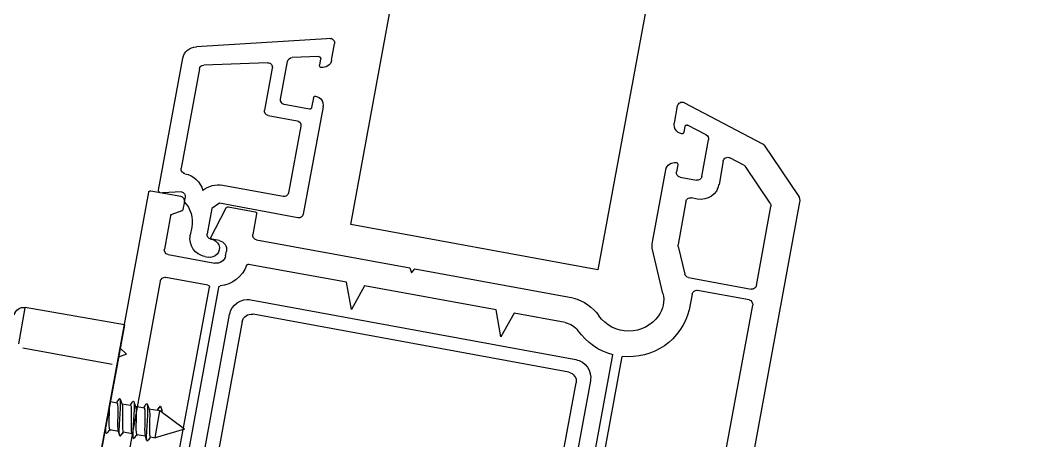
# Model space of a CAD drawing. Header units: millimetres. Extents: x 6886222 to 6919728, y 230959 to 276095.
# Drawn here: x 6907887.1 to 6907996.8, y 244452.4 to 244498.3 of the extents above; entities that cross this region are included whole.
import ezdxf
from ezdxf.xclip import XClip

# ---------------------------------------------------------------- set-up
doc = ezdxf.new("R2010")
doc.units = ezdxf.units.MM
doc.header["$LTSCALE"] = 100
doc.header["$XCLIPFRAME"] = 2
doc.linetypes.add('U-74D-EX$0$DASHDOTX2', pattern=[2, 1, -0.5, 0, -0.5])
for name, color, linetype in [('BP', 7, 'Continuous'), ('U-74D-EX$0$C-DOOR', 1, 'Continuous'), ('U-74D-EX$0$DOR', 4, 'Continuous')]:
    doc.layers.add(name, color=color, linetype=linetype)

# ---------------------------------------------------------------- blocks, each defined once
blk = doc.blocks.new('U-74D-EX$0$A$Cc7b664ce')
at = {"layer": 'U-74D-EX$0$C-DOOR', "linetype": 'U-74D-EX$0$DASHDOTX2', "ltscale": 4}
blk.add_arc((170.96, 15.77), 839.27, 11.9938, 89.41669, dxfattribs=at)
at = {"layer": 'U-74D-EX$0$DOR'}
for p, q in [((965.19, 235.79), (889.87, 221.92)), ((889.71, 221.69), (890.31, 218.44)), ((891.91, 218.33), (892.3, 219.42)), ((892.45, 219.55), (896.08, 220.22)), ((896.66, 219.82), (897.6, 214.7)), ((900.26, 214.3), (929.7, 219.72)), ((890.89, 218.04), (891.76, 218.2)), ((894.96, 215.23), (891.57, 213.47)), ((895.14, 214.25), (894.96, 215.23)), ((891.46, 213.26), (892, 210.32)), ((896.8, 213.54), (896.31, 213.45)), ((892.24, 210.16), (894.47, 210.57)), ((899.7, 200.35), (897.74, 211.03)), ((895.05, 210.17), (898.13, 193.46)), ((893.39, 199.9), (272.44, 85.57)), ((898.35, 172.95), (893.39, 199.9)), ((902.66, 199.83), (899.7, 200.35)), ((900.07, 198.38), (902.66, 199.83)), ((902.71, 184.04), (900.07, 198.38)), ((898.13, 193.46), (898.67, 193.27)), ((898.67, 193.27), (898.23, 192.9)), ((898.23, 192.9), (901.41, 175.63)), ((905.66, 183.52), (902.71, 184.04)), ((903.07, 182.08), (905.66, 183.52)), ((904.09, 176.51), (903.07, 182.08)), ((922.68, 174.07), (907.61, 171.3)), ((277.4, 58.62), (898.35, 172.95)), ((890.97, 150.95), (989.44, 169.08)), ((895.09, 166.96), (887.44, 165.55)), ((900.91, 165.85), (895.96, 167.04)), ((882.32, 164.61), (880.45, 164.26)), ((880.09, 163.56), (884.58, 154.98)), ((882.69, 163.46), (883.33, 163.57)), ((886.87, 164.23), (887.65, 164.37)), ((888.23, 163.97), (888.56, 162.2)), ((883.62, 161.14), (882.55, 163.17)), ((888.16, 161.62), (884.15, 160.88)), ((884.75, 154.8), (890.23, 151.1))]:
    blk.add_line(p, q, dxfattribs=at)
at = {"layer": 'U-74D-EX$0$DOR', "color": 1}
for p, q in [((902.47, 235.42), (906.4, 236.14)), ((904.35, 224.57), (902.45, 235.41)), ((906.85, 235.66), (908.64, 225.92)), ((908.74, 225.38), (943.24, 231.73)), ((912.71, 226.11), (912.85, 225.37)), ((915.75, 226.16), (915.93, 225.22)), ((904.35, 224.57), (908.74, 225.38)), ((907.54, 224.34), (906.9, 225.04)), ((907.54, 224.34), (907.88, 225.22)), ((912.95, 224.85), (913.12, 223.9)), ((916.05, 224.7), (916.44, 225.04)), ((916.03, 224.69), (916.2, 223.74)), ((913.22, 223.37), (913.39, 222.42)), ((916.3, 223.21), (916.47, 222.27)), ((913.49, 221.9), (913.66, 220.95)), ((916.57, 221.73), (916.66, 221.24)), ((948.46, 221.43), (903.22, 213.1)), ((913.66, 220.95), (913.21, 220.65)), ((913.21, 220.65), (913.75, 220.45)), ((913.71, 220.7), (913.66, 220.95)), ((916.66, 221.24), (913.71, 220.7)), ((913.75, 220.45), (913.71, 220.7)), ((915.73, 218.02), (913.71, 220.7)), ((915.73, 218.02), (916.66, 221.24)), ((903.98, 211.72), (948.24, 219.87)), ((901.62, 210.78), (908.14, 175.37)), ((909.52, 176.13), (903.18, 210.55)), ((956.91, 183.84), (910.68, 175.33)), ((910.46, 173.77), (957.18, 182.37))]:
    blk.add_line(p, q, dxfattribs=at)
at = {"layer": 'U-74D-EX$0$DOR', "color": 0}
for p, q in [((899.56, 220.66), (928.25, 225.94)), ((889.66, 220.87), (875.24, 218.21)), ((889.89, 220.71), (889.94, 220.41)), ((929.22, 220.65), (900.24, 215.31)), ((889.81, 218.35), (889.94, 220.41)), ((900, 215.47), (899.16, 220.07)), ((876.42, 216.4), (887.26, 218.39)), ((890.4, 217.95), (890.91, 218.05)), ((893.68, 217.24), (894.56, 217.4)), ((873.11, 201.97), (874.01, 216.73)), ((875.73, 208.98), (876.01, 215.9)), ((891.08, 214.22), (891.65, 215.03)), ((891.65, 215.03), (894.4, 215.54)), ((894.98, 215.14), (894.99, 215.1)), ((896.89, 215.79), (896.96, 215.46)), ((892.66, 205.66), (891.08, 214.22)), ((890.33, 207.26), (889.12, 213.85)), ((876.32, 208.45), (880.91, 209.29)), ((881.49, 208.89), (882.07, 205.74)), ((879.7, 207.54), (875.59, 206.79)), ((875.07, 203.37), (875.18, 206.29)), ((880.79, 204.39), (880.29, 207.14)), ((882.65, 205.34), (889.93, 206.68)), ((879.55, 203.96), (880.63, 204.16)), ((880.55, 202.92), (892.26, 205.08)), ((875.3, 203.18), (876.01, 203.31)), ((875.44, 201.98), (873.67, 201.65)), ((907.79, 170.32), (922.57, 173.04)), ((890.89, 163.34), (895.59, 164.21)), ((895.8, 164.2), (898.8, 163.48)), ((890.62, 162.07), (890.49, 162.76)), ((899.18, 163.08), (900.43, 156.25)), ((900.98, 162.67), (902.7, 162.99)), ((901.61, 156.47), (900.58, 162.09)), ((924.92, 160.25), (902.2, 156.07)), ((886.45, 159.27), (889.01, 159.74)), ((886.91, 157.03), (886.1, 158.55)), ((891.06, 154.16), (887.07, 156.85)), ((900.03, 155.67), (891.43, 154.08))]:
    blk.add_line(p, q, dxfattribs=at)
at = {"layer": 'U-74D-EX$0$DOR', "color": 1}
for centre, radius, start, end in [((903.44, 235.59), 1, 100.4323, 189.9323), ((903.58, 211.14), 2, 100.4323, 190.4323), ((904.17, 210.74), 1, 100.4323, 190.4323), ((910.5, 176.31), 1, 190.4323, 280.4323), ((910.1, 175.73), 2, 190.4323, 280.4323)]:
    blk.add_arc(centre, radius, start, end, dxfattribs=at)
at = {"layer": 'U-74D-EX$0$DOR'}
for centre, radius, start, end in [((889.9, 221.73), 0.2, 100.4323, 190.4323), ((892.48, 219.35), 0.2, 100.4323, 160.4323), ((896.17, 219.73), 0.5, 10.4323, 100.4323), ((890.8, 218.54), 0.5, 190.4323, 280.4323), ((891.72, 218.4), 0.2, 280.4323, 340.4323), ((896.13, 214.43), 1, 190.4323, 280.4323), ((896.62, 214.52), 1, 280.4323, 10.4323), ((896.62, 214.52), 3.5, 290.8091, 353.5102), ((900.3, 214.1), 0.2, 100.4323, 173.5102), ((891.66, 213.29), 0.2, 117.4323, 190.4323), ((894.56, 210.08), 0.5, 10.4323, 100.4323), ((897.93, 211.06), 0.2, 110.8091, 190.4323), ((892.2, 210.35), 0.2, 190.4323, 280.4323), ((906.25, 176.91), 5, 194.9323, 234.5872), ((906.26, 176.91), 2.2, 190.4323, 234.502), ((901.03, 169.58), 6.8, 14.649, 54.502), ((901.03, 169.58), 4, 305.5615, 54.5872), ((896, 162.04), 5, 90.4323, 100.4323), ((901.61, 168.77), 3, 256.4437, 305.5615), ((882.5, 163.63), 1, 10.4323, 100.4323), ((887.62, 164.57), 1, 100.4323, 190.4323), ((880.54, 163.77), 0.5, 100.4323, 205.4323), ((882.73, 163.26), 0.2, 100.4323, 207.6312), ((883.29, 163.77), 0.2, 280.4323, 10.4323), ((886.83, 164.42), 0.2, 190.4323, 280.4323), ((887.74, 163.88), 0.5, 10.4323, 100.4323), ((888.07, 162.11), 0.5, 280.4323, 10.4323), ((884.06, 161.37), 0.5, 207.6312, 280.4323), ((885.03, 155.21), 0.5, 207.6312, 236.0229), ((890.79, 151.93), 1, 236.0229, 280.4323)]:
    blk.add_arc(centre, radius, start, end, dxfattribs=at)
at = {"layer": 'U-74D-EX$0$DOR', "color": 0}
for centre, radius, start, end in [((889.69, 220.67), 0.2, 10.4323, 100.4323), ((899.65, 220.16), 0.5, 100.4323, 190.4323), ((887.35, 217.9), 0.5, 10.4323, 100.4323), ((890.31, 218.44), 0.5, 190.4323, 280.4323), ((875.51, 216.74), 1.5, 100.4323, 180.4323), ((890.31, 218.44), 2.5, 190.4323, 255.1229), ((893.1, 220.38), 3.2, 226.8559, 280.4323), ((894.93, 215.43), 2, 10.4323, 100.4323), ((876.51, 215.91), 0.5, 100.4323, 180.4323), ((891.77, 214.34), 2.7, 141.3594, 190.4323), ((894.49, 215.05), 0.5, 10.4323, 100.4323), ((895.98, 215.22), 1, 187.0744, 13.7902), ((900.2, 215.51), 0.2, 190.4323, 280.4323), ((876.23, 208.94), 0.5, 180.4323, 280.4323), ((881, 208.8), 0.5, 10.4323, 100.4323), ((879.79, 207.05), 0.5, 10.4323, 100.4323), ((875.68, 206.3), 0.5, 100.4323, 180.4323), ((889.84, 207.17), 0.5, 280.4323, 10.4323), ((882.56, 205.83), 0.5, 190.4323, 280.4323), ((892.17, 205.57), 0.5, 280.4323, 10.4323), ((880.6, 204.35), 0.2, 280.4323, 10.4323), ((875.27, 203.37), 0.2, 180.4323, 280.4323), ((875.26, 202.96), 1, 280.4323, 10.4323), ((876.05, 203.11), 0.2, 10.4323, 100.4323), ((879.59, 203.76), 0.2, 100.4323, 190.4323), ((880.37, 203.91), 1, 190.4323, 280.4323), ((873.58, 202.15), 0.5, 180.4323, 280.4323), ((901.03, 169.58), 6.8, 284.2125, 6.2156), ((895.69, 163.71), 0.5, 76.4437, 100.4323), ((898.68, 162.99), 0.5, 10.4323, 76.4437), ((890.98, 162.85), 0.5, 100.4323, 190.4323), ((901.07, 162.18), 0.5, 100.4323, 190.4323), ((888.65, 161.71), 2, 280.4323, 10.4323), ((886.55, 158.78), 0.5, 100.4323, 207.6312), ((887.35, 157.26), 0.5, 207.9543, 236.0229), ((899.94, 156.16), 0.5, 280.4323, 10.4323), ((902.11, 156.56), 0.5, 190.4323, 280.4323), ((891.34, 154.58), 0.5, 236.0229, 280.4323)]:
    blk.add_arc(centre, radius, start, end, dxfattribs=at)
at = {"layer": 'U-74D-EX$0$DOR', "color": 1}
for points, knots in [([(913.46, 226.25), (913.74, 226.25), (914.08, 226.25), (914.4, 226.26), (915.04, 226.28), (915.59, 226.28), (915.72, 226.2), (915.74, 226.19), (915.75, 226.17), (915.75, 226.16)], [-8.37758, -8.37758, -8.37758, -8.37758, -7.725999, -7.725999, -7.725999, -6.460744, -6.460744, -6.460744, -6.283185, -6.283185, -6.283185, -6.283185]), ([(916.16, 226.48), (916.27, 226.58), (916.06, 226.62), (915.59, 226.61), (915.54, 226.61), (915.49, 226.61), (915.43, 226.61)], [6.079309, 6.079309, 6.079309, 6.079309, 7.064718, 7.064718, 7.064718, 7.168381, 7.168381, 7.168381, 7.168381]), ([(916.46, 225.06), (916.45, 225.15), (915.93, 225.15), (915.2, 225.11), (914.47, 225.07), (913.57, 225), (913.01, 224.99), (912.5, 224.99), (912.29, 225.03), (912.46, 225.15)], [0, 0, 0, 0, 1.177453, 1.177453, 1.177453, 2.354906, 2.354906, 2.354906, 3.416847, 3.416847, 3.416847, 3.416847]), ([(915.82, 225.24), (915.64, 225.28), (915.29, 225.29), (914.85, 225.28), (914.24, 225.27), (913.52, 225.24), (913.14, 225.28), (912.96, 225.29), (912.87, 225.33), (912.86, 225.37)], [0.360142, 0.360142, 0.360142, 0.360142, 1.265256, 1.265256, 1.265256, 2.530511, 2.530511, 2.530511, 3.141593, 3.141593, 3.141593, 3.141593]), ([(913.01, 224.83), (913.04, 224.82), (913.07, 224.81), (913.12, 224.8), (913.43, 224.75), (914.11, 224.77), (914.74, 224.79), (915.37, 224.8), (915.9, 224.8), (916.01, 224.71), (916.02, 224.71), (916.02, 224.7), (916.03, 224.69)], [-2.872609, -2.872609, -2.872609, -2.872609, -2.664977, -2.664977, -2.664977, -1.399721, -1.399721, -1.399721, -0.134465, -0.134465, -0.134465, 0, 0, 0, 0]), ([(916.09, 223.77), (916.03, 223.78), (915.94, 223.8), (915.83, 223.8), (915.41, 223.83), (914.68, 223.79), (914.08, 223.79), (913.53, 223.78), (913.14, 223.8), (913.12, 223.9)], [-5.923044, -5.923044, -5.923044, -5.923044, -5.585918, -5.585918, -5.585918, -4.320662, -4.320662, -4.320662, -3.141593, -3.141593, -3.141593, -3.141593]), ([(912.74, 223.68), (912.63, 223.6), (912.66, 223.55), (912.83, 223.53), (913.14, 223.5), (913.91, 223.54), (914.7, 223.59), (915.49, 223.64), (916.25, 223.69), (916.57, 223.65), (916.73, 223.63), (916.77, 223.59), (916.7, 223.53)], [2.866338, 2.866338, 2.866338, 2.866338, 3.532359, 3.532359, 3.532359, 4.709812, 4.709812, 4.709812, 5.887265, 5.887265, 5.887265, 6.487061, 6.487061, 6.487061, 6.487061]), ([(913.28, 223.35), (913.34, 223.33), (913.42, 223.32), (913.54, 223.31), (913.94, 223.28), (914.67, 223.31), (915.27, 223.32), (915.86, 223.33), (916.28, 223.31), (916.3, 223.21)], [3.410576, 3.410576, 3.410576, 3.410576, 3.795767, 3.795767, 3.795767, 5.061023, 5.061023, 5.061023, 6.283185, 6.283185, 6.283185, 6.283185]), ([(913, 222.2), (912.96, 222.17), (912.94, 222.15), (912.94, 222.12), (912.95, 222.03), (913.46, 222.03), (914.19, 222.07), (914.92, 222.11), (915.82, 222.18), (916.39, 222.19), (916.87, 222.2), (917.08, 222.15), (916.97, 222.05)], [9.149523, 9.149523, 9.149523, 9.149523, 9.419625, 9.419625, 9.419625, 10.597078, 10.597078, 10.597078, 11.774531, 11.774531, 11.774531, 12.770246, 12.770246, 12.770246, 12.770246]), ([(916.36, 222.29), (916.31, 222.31), (916.24, 222.32), (916.15, 222.32), (915.75, 222.35), (915.02, 222.32), (914.42, 222.31), (913.83, 222.3), (913.41, 222.33), (913.39, 222.42)], [-12.206229, -12.206229, -12.206229, -12.206229, -11.912196, -11.912196, -11.912196, -10.646941, -10.646941, -10.646941, -9.424778, -9.424778, -9.424778, -9.424778]), ([(913.55, 221.88), (913.61, 221.85), (913.72, 221.84), (913.86, 221.83), (914.27, 221.8), (915.01, 221.84), (915.61, 221.84), (916.16, 221.85), (916.55, 221.83), (916.57, 221.73)], [9.693762, 9.693762, 9.693762, 9.693762, 10.122045, 10.122045, 10.122045, 11.387301, 11.387301, 11.387301, 12.566371, 12.566371, 12.566371, 12.566371])]:
    blk.add_open_spline(points, degree=3, knots=knots, dxfattribs=at)
for points in [[(916.11, 226.59), (915.99, 226.61), (915.87, 226.64), (915.76, 226.67)], [(915.76, 226.13), (915.89, 226.25), (916.03, 226.36), (916.16, 226.48)], [(912.44, 225.03), (912.63, 224.96), (912.82, 224.9), (913, 224.83)], [(912.84, 225.41), (912.71, 225.33), (912.59, 225.24), (912.46, 225.15)], [(916.38, 225.11), (916.19, 225.15), (916.01, 225.2), (915.82, 225.24)], [(916.03, 224.65), (916.16, 224.77), (916.3, 224.89), (916.43, 225)], [(916.46, 225.06), (916.47, 225.04), (916.46, 225.02), (916.43, 225)], [(913.11, 223.94), (912.99, 223.85), (912.86, 223.76), (912.73, 223.68)], [(916.65, 223.64), (916.47, 223.68), (916.28, 223.72), (916.1, 223.77)], [(912.72, 223.56), (912.9, 223.49), (913.09, 223.42), (913.28, 223.35)], [(916.3, 223.18), (916.44, 223.3), (916.57, 223.41), (916.7, 223.53)], [(912.99, 222.08), (913.17, 222.01), (913.36, 221.95), (913.55, 221.88)], [(913.38, 222.46), (913.26, 222.37), (913.13, 222.29), (913, 222.2)], [(916.92, 222.16), (916.74, 222.2), (916.55, 222.25), (916.37, 222.29)], [(916.57, 221.7), (916.71, 221.82), (916.84, 221.94), (916.98, 222.05)], [(913.27, 220.73), (913.23, 220.7), (913.21, 220.67), (913.21, 220.65)], [(913.66, 220.99), (913.53, 220.9), (913.4, 220.81), (913.27, 220.73)], [(913.83, 220.55), (913.78, 220.51), (913.75, 220.48), (913.75, 220.45)]]:
    blk.add_open_spline(points, degree=3, dxfattribs=at)
blk = doc.blocks.new('U-74D-EX')
at = {"layer": 'U-74D-EX$0$DOR', "xscale": -1}
blk.add_blockref('U-74D-EX$0$A$Cc7b664ce', (-3200, -1810), dxfattribs=at)

msp = doc.modelspace()

# ---------------------------------------------------------------- block references
at = {"layer": 'BP'}
ref = msp.add_blockref('U-74D-EX', (6906313.06, 248569.38), dxfattribs=dict(at, rotation=90))
XClip(ref).set_block_clipping_path([(6114.9999999985, -1385.0000000037), (6114.9999999983, -10114.9999999935), (-9310.0000000001, -10114.9999999935), (-9310.0000000001, -455.0000000037), (324.9999999999, -455.0000000037), (325.0000000001, -1385.0000000037)])

doc.saveas('drawing.dxf')
